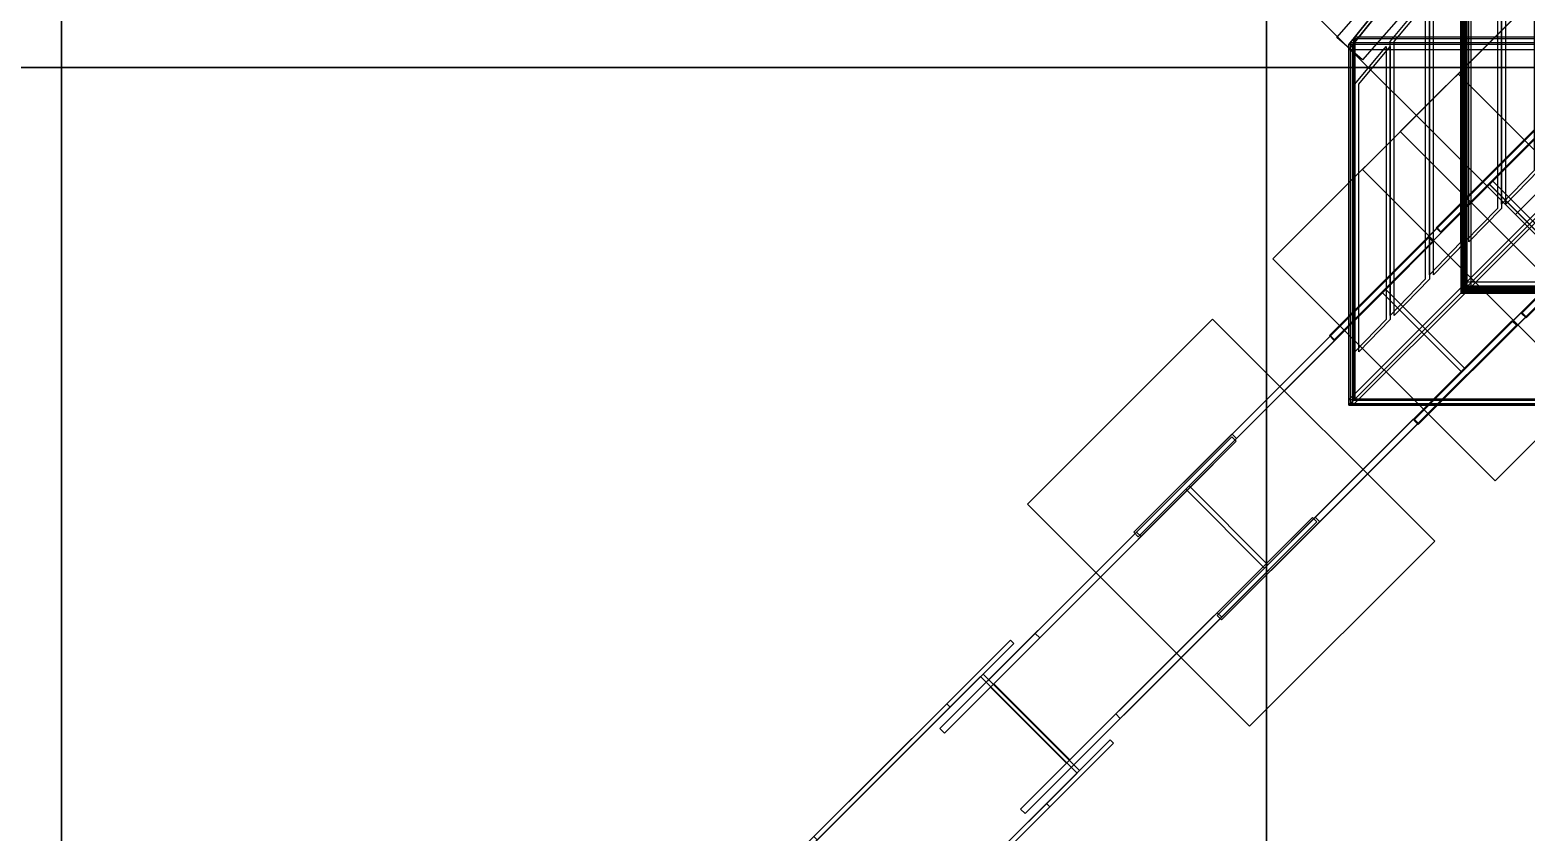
# Model space of a CAD drawing. Header units: millimetres. Extents: x -52000 to 48850, y -48850 to 51750.
# Drawn here: x 4579 to 10292, y 7983 to 11048 of the extents above; entities that cross this region are included whole.
import ezdxf

# ---------------------------------------------------------------- set-up
doc = ezdxf.new("R2010")
doc.units = ezdxf.units.MM
doc.layers.add('D-STR-DECK', color=7, linetype='Continuous', lineweight=25)
doc.layers.add('D-STR-STRC', color=7, linetype='Continuous', lineweight=25)

msp = doc.modelspace()

# ---------------------------------------------------------------- linework, layer by layer
at = {"layer": 'D-STR-DECK'}
for points in [[(13432.5, 11014.6), (11014.6, 13432.5), (9278.9, 11315.7), (11315.7, 9278.9)], [(-13297.5, 10904), (13297.5, 10904), (10904, 13297.5), (-10904, 13297.5)], [(9569.4, 11019), (11368.7, 13072.4), (11466.5, 12986.7), (9667.2, 10933.4)], [(10251.3, 10343.2), (12177.6, 12269.5), (12269.5, 12177.6), (10343.2, 10251.3)], [(-13790, -11307.8), (4700, -11307.8), (4700, 11307.8), (-13790, 11307.8)], [(4700, 1800), (9300, 1800), (9300, 11307.8), (4700, 11307.8)], [(9300, -11307.8), (13790, -11307.8), (13790, 11307.8), (9300, 11307.8)], [(-13297.5, -10904), (4700, -10904), (4700, 10904), (-13297.5, 10904)], [(4700, 1800), (9300, 1800), (9300, 10904), (4700, 10904)], [(9300, -10904), (13297.5, -10904), (13297.5, 10904), (9300, 10904)]]:
    msp.add_lwpolyline(points, close=True, dxfattribs=at)
at = {"layer": 'D-STR-STRC'}
for points in [[(10612.2, 12241.9), (10612.2, 10612.2), (10049.6, 10049.6), (10049.6, 11534.2)], [(10628.1, 12241.9), (10628.1, 10612.2), (10065.5, 10049.6), (10065.5, 11534.2)], [(10322.7, 11689.3), (10322.7, 10511.3), (10198.4, 10383), (10198.4, 11536.7)], [(10338.7, 11689.3), (10338.7, 10511.3), (10214.3, 10383), (10214.3, 11536.7)], [(10064.5, 11551.2), (10064.5, 10064.5), (9614.9, 9614.9), (9614.9, 10993)], [(10080.4, 11551.2), (10080.4, 10064.5), (9630.8, 9614.9), (9630.8, 10993)], [(11540.3, 11540.3), (10055.7, 11540.3), (10055.7, 10055.7), (11540.3, 10055.7)], [(11544, 11544), (10060, 11544), (10060, 10060), (11544, 10060)], [(11550.5, 11550.5), (10065.2, 11550.5), (10065.2, 10065.2), (11550.5, 10065.2)], [(11522.4, 11522.4), (10042.6, 11522.4), (10042.6, 10042.6), (11522.4, 10042.6)], [(11528.9, 11528.9), (10047.8, 11528.9), (10047.8, 10047.8), (11528.9, 10047.8)], [(11533.5, 11533.5), (10050.3, 11533.5), (10050.3, 10050.3), (11533.5, 10050.3)], [(10182.1, 11516.7), (10182.1, 10366.2), (10057.7, 10238), (10057.7, 11364.2)], [(10198, 11516.7), (10198, 10366.2), (10073.6, 10238), (10073.6, 11364.2)], [(10659.7, 9811.2), (11366.8, 10518.3), (10518.3, 11366.8), (9811.2, 10659.7)], [(10041.9, 11329.7), (10041.9, 10235.4), (9922.4, 10112.1), (9922.4, 11185.1)], [(10057.9, 11329.7), (10057.9, 10235.4), (9938.3, 10112.1), (9938.3, 11185.1)], [(10515.1, 9666.6), (11222.2, 10373.7), (10373.7, 11222.2), (9666.6, 10515.1)], [(9906.8, 11166.2), (9906.8, 10096), (9772.5, 9957.5), (9772.5, 11003.7)], [(9922.8, 11166.2), (9922.8, 10096), (9788.5, 9957.5), (9788.5, 11003.7)], [(10819.7, 11163.6), (10436.4, 10780.3), (9948, 10291.9), (10331.3, 10675.2)], [(10651.3, 10961.3), (10836.6, 11146.6), (10348.2, 10658.2), (10162.9, 10472.9)], [(10993, 10993), (9614.9, 10993), (9614.9, 10973), (10993, 10973)], [(10992.3, 10992.3), (9615.6, 10992.3), (9615.6, 9615.6), (10992.3, 9615.6)], [(10998.7, 10998.7), (9620.8, 10998.7), (9620.8, 9620.8), (10998.7, 9620.8)], [(11013.9, 11013.9), (9633, 11013.9), (9633, 9633), (11013.9, 9633)], [(9757, 10984.9), (9757, 9941.4), (9637.4, 9818.2), (9637.4, 10840.3)], [(11020.3, 11020.3), (9638.2, 11020.3), (9638.2, 9638.2), (11020.3, 9638.2)], [(9772.9, 10984.9), (9772.9, 9941.4), (9653.4, 9818.2), (9653.4, 10840.3)], [(10453.4, 10763.4), (10638.7, 10948.7), (10150.3, 10460.3), (9965, 10274.9)], [(10638.7, 10948.7), (10948.7, 10638.7), (10460.3, 10150.3), (10150.3, 10460.3)], [(10961.3, 10651.3), (10651.3, 10961.3), (10162.9, 10472.9), (10472.9, 10162.9)], [(10173.4, 9324.9), (10880.5, 10032), (10032, 10880.5), (9324.9, 10173.4)], [(10436.4, 10780.3), (10453.4, 10763.4), (9965, 10274.9), (9948, 10291.9)], [(10331.5, 10670.9), (9952.3, 10291.7), (9540.7, 9880.1), (9919.9, 10259.3)], [(10165.2, 10470.7), (10348.5, 10654), (9936.9, 10242.4), (9753.6, 10059.1)], [(10348.5, 10654), (10331.5, 10670.9), (9919.9, 10259.3), (9936.9, 10242.4)], [(10291.9, 9948), (10675.2, 10331.3), (10658.2, 10348.2), (10472.9, 10162.9), (10162.9, 10472.9), (10348.2, 10658.2), (10331.3, 10675.2), (9948, 10291.9), (9965, 10274.9), (10150.3, 10460.3), (10460.3, 10150.3), (10274.9, 9965)], [(10291.7, 9952.3), (10670.9, 10331.5), (10654, 10348.5), (10470.7, 10165.2), (10165.2, 10470.7), (10348.5, 10654), (10331.5, 10670.9), (9952.3, 10291.7), (9969.2, 10274.7), (10152.5, 10458), (10458, 10152.5), (10274.7, 9969.2)], [(10948.7, 10638.7), (10763.4, 10453.4), (10274.9, 9965), (10460.3, 10150.3)], [(9969.2, 10274.7), (10152.5, 10458), (9740.9, 10046.4), (9557.6, 9863.1)], [(10152.5, 10458), (10458, 10152.5), (10046.4, 9740.9), (9740.9, 10046.4)], [(10470.7, 10165.2), (10165.2, 10470.7), (9753.6, 10059.1), (10059.1, 9753.6)], [(10763.4, 10453.4), (10780.3, 10436.4), (10291.9, 9948), (10274.9, 9965)], [(10654, 10348.5), (10470.7, 10165.2), (10059.1, 9753.6), (10242.4, 9936.9)], [(10670.9, 10331.5), (10654, 10348.5), (10242.4, 9936.9), (10259.3, 9919.9)], [(9952.3, 10291.7), (9969.2, 10274.7), (9557.6, 9863.1), (9540.7, 9880.1)], [(10291.7, 9952.3), (10670.9, 10331.5), (10259.3, 9919.9), (9880.1, 9540.7)], [(9920.1, 10254.9), (9545.1, 9879.9), (8794, 9128.9), (9169, 9503.9)], [(9755.9, 10056.8), (9937, 10238), (9186, 9486.9), (9004.8, 9305.8)], [(9937, 10238), (9920.1, 10254.9), (9169, 9503.9), (9186, 9486.9)], [(9880.1, 9540.7), (10259.3, 9919.9), (10242.4, 9936.9), (10059.1, 9753.6), (9753.6, 10059.1), (9936.9, 10242.4), (9919.9, 10259.3), (9540.7, 9880.1), (9557.6, 9863.1), (9740.9, 10046.4), (10046.4, 9740.9), (9863.1, 9557.6)], [(9879.9, 9545.1), (10254.9, 9920.1), (10238, 9937), (10056.8, 9755.9), (9755.9, 10056.8), (9937, 10238), (9920.1, 10254.9), (9545.1, 9879.9), (9562, 9863), (9743.2, 10044.1), (10044.1, 9743.2), (9863, 9562)], [(10458, 10152.5), (10274.7, 9969.2), (9863.1, 9557.6), (10046.4, 9740.9)], [(10056.8, 9755.9), (9755.9, 10056.8), (9004.8, 9305.8), (9305.8, 9004.8)], [(10049.6, 10049.6), (11534.2, 10049.6), (11534.2, 10069.6), (10049.6, 10069.6)], [(10064.5, 10064.5), (11551.2, 10064.5), (11551.2, 10084.5), (10064.5, 10084.5)], [(9562, 9863), (9743.2, 10044.1), (8992.2, 9293.1), (8811, 9111.9)], [(9743.2, 10044.1), (10044.1, 9743.2), (9293.1, 8992.2), (8992.2, 9293.1)], [(9236, 8387.5), (9943.1, 9094.6), (9094.6, 9943.1), (8387.5, 9236)], [(10274.7, 9969.2), (10291.7, 9952.3), (9880.1, 9540.7), (9863.1, 9557.6)], [(9879.9, 9545.1), (10254.9, 9920.1), (9503.9, 9169), (9128.9, 8794)], [(10238, 9937), (10056.8, 9755.9), (9305.8, 9004.8), (9486.9, 9186)], [(10254.9, 9920.1), (10238, 9937), (9486.9, 9186), (9503.9, 9169)], [(9545.1, 9879.9), (9562, 9863), (8811, 9111.9), (8794, 9128.9)], [(10044.1, 9743.2), (9863, 9562), (9111.9, 8811), (9293.1, 8992.2)], [(9614.9, 9614.9), (10993, 9614.9), (10993, 9634.9), (9614.9, 9634.9)], [(9863, 9562), (9879.9, 9545.1), (9128.9, 8794), (9111.9, 8811)], [(9168.4, 9493.4), (8804.6, 9129.5), (8053.7, 8378.6), (8417.5, 8742.4)], [(9185.4, 9476.4), (9168.4, 9493.4), (8417.5, 8742.4), (8434.5, 8725.5)], [(9128.9, 8794), (9503.9, 9169), (9486.9, 9186), (9305.8, 9004.8), (9004.8, 9305.8), (9186, 9486.9), (9169, 9503.9), (8794, 9128.9), (8811, 9111.9), (8992.2, 9293.1), (9293.1, 8992.2), (9111.9, 8811)], [(9129.5, 8804.6), (9493.4, 9168.4), (9476.4, 9185.4), (9300.8, 9009.8), (9009.8, 9300.8), (9185.4, 9476.4), (9168.4, 9493.4), (8804.6, 9129.5), (8821.5, 9112.5), (8997.1, 9288.1), (9288.1, 8997.1), (9112.5, 8821.5)], [(9009.8, 9300.8), (9185.4, 9476.4), (8434.5, 8725.5), (8258.9, 8549.9)], [(8821.5, 9112.5), (8997.1, 9288.1), (8246.2, 8537.2), (8070.6, 8361.6)], [(8997.1, 9288.1), (9288.1, 8997.1), (8537.2, 8246.2), (8246.2, 8537.2)], [(9300.8, 9009.8), (9009.8, 9300.8), (8258.9, 8549.9), (8549.9, 8258.9)], [(9129.5, 8804.6), (9493.4, 9168.4), (8742.4, 8417.5), (8378.6, 8053.7)], [(9476.4, 9185.4), (9300.8, 9009.8), (8549.9, 8258.9), (8725.5, 8434.5)], [(9493.4, 9168.4), (9476.4, 9185.4), (8725.5, 8434.5), (8742.4, 8417.5)], [(8804.6, 9129.5), (8821.5, 9112.5), (8070.6, 8361.6), (8053.7, 8378.6)], [(9288.1, 8997.1), (9112.5, 8821.5), (8361.6, 8070.6), (8537.2, 8246.2)], [(9112.5, 8821.5), (9129.5, 8804.6), (8378.6, 8053.7), (8361.6, 8070.6)], [(8378.6, 8053.7), (8742.4, 8417.5), (8725.5, 8434.5), (8549.9, 8258.9), (8258.9, 8549.9), (8434.5, 8725.5), (8417.5, 8742.4), (8053.7, 8378.6), (8070.6, 8361.6), (8246.2, 8537.2), (8537.2, 8246.2), (8361.6, 8070.6)], [(8322.7, 8716.4), (8079.7, 8473.4), (7329.7, 7723.4), (7572.7, 7966.4)], [(8218.8, 8587.1), (8335.4, 8703.7), (7585.4, 7953.7), (7468.9, 7837.1)], [(8335.4, 8703.7), (8322.7, 8716.4), (7572.7, 7966.4), (7585.4, 7953.7)], [(8473.4, 8079.7), (8716.4, 8322.7), (8703.7, 8335.4), (8587.1, 8218.8), (8218.8, 8587.1), (8335.4, 8703.7), (8322.7, 8716.4), (8079.7, 8473.4), (8092.4, 8460.7), (8209, 8577.3), (8577.3, 8209), (8460.7, 8092.4)], [(8092.4, 8460.7), (8209, 8577.3), (7459, 7827.3), (7342.5, 7710.7)], [(8209, 8577.3), (8577.3, 8209), (7827.3, 7459), (7459, 7827.3)], [(8587.1, 8218.8), (8218.8, 8587.1), (7468.9, 7837.1), (7837.1, 7468.9)], [(8079.7, 8473.4), (8092.4, 8460.7), (7342.5, 7710.7), (7329.7, 7723.4)], [(8473.4, 8079.7), (8716.4, 8322.7), (7966.4, 7572.7), (7723.4, 7329.7)], [(8703.7, 8335.4), (8587.1, 8218.8), (7837.1, 7468.9), (7953.7, 7585.4)], [(8716.4, 8322.7), (8703.7, 8335.4), (7953.7, 7585.4), (7966.4, 7572.7)], [(8577.3, 8209), (8460.7, 8092.4), (7710.7, 7342.5), (7827.3, 7459)], [(8460.7, 8092.4), (8473.4, 8079.7), (7723.4, 7329.7), (7710.7, 7342.5)]]:
    msp.add_lwpolyline(points, close=True, dxfattribs=at)
for points in [[(10064.5, 11551.2), (9614.9, 10993)], [(10064.5, 11531.2), (9614.9, 10973)], [(9620.8, 10998.7), (9615.6, 10992.3)], [(9638.2, 11020.3), (9633, 11013.9)], [(10612.2, 10632.2), (10049.6, 10069.6)], [(10612.2, 10612.2), (10049.6, 10049.6)], [(10064.5, 10084.5), (9614.9, 9634.9)], [(10064.5, 10064.5), (9614.9, 9614.9)], [(10055.7, 10055.7), (10050.3, 10050.3)], [(10065.2, 10065.2), (10060, 10060)], [(10047.8, 10047.8), (10042.6, 10042.6)], [(9620.8, 9620.8), (9615.6, 9615.6)], [(9638.2, 9638.2), (9633, 9633)]]:
    msp.add_lwpolyline(points, dxfattribs=at)

doc.saveas('drawing.dxf')
